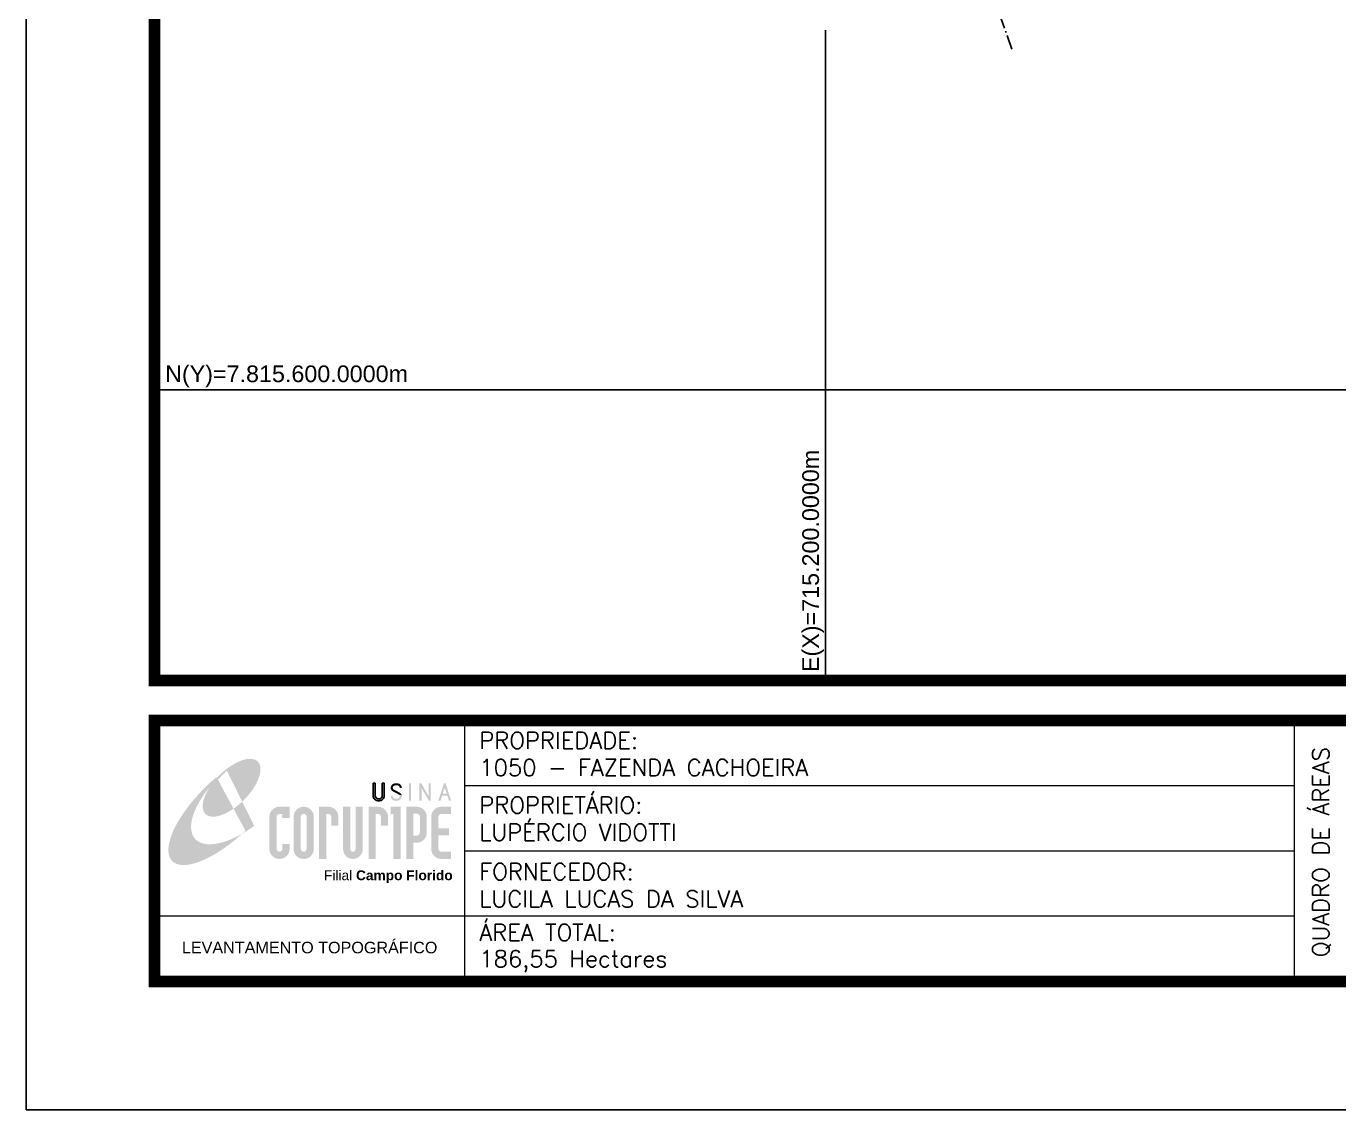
# Model space of a CAD drawing. Extents: x 713955 to 718155, y 7814478 to 7820418.
# Drawn here: x 713955 to 716000, y 7814478 to 7816166 of the extents above; entities that cross this region are included whole.
import ezdxf
from ezdxf.enums import TextEntityAlignment as Align

# ---------------------------------------------------------------- set-up
doc = ezdxf.new("R2010")
doc.units = 0
for name, pattern in [('ACAD_ISO04W100', [30, 24, -3, 0, -3]), ('CONTINUO', [0]), ('LIN0', [0])]:
    doc.linetypes.add(name, pattern=pattern)
doc.layers.add('MALHA', color=253, linetype='Continuous', lineweight=13)
doc.layers.add('MARGEM', color=7, linetype='CONTINUO')
doc.layers.add('REDE_DE_LUZ', color=6, linetype='Continuous')
doc.styles.add('ARIAL', font='arial.ttf')
doc.styles.add('SIMPLEX', font='simplex', dxfattribs={"height": 0.2})
doc.styles.get("Standard").update_dxf_attribs({"font": 'arial.ttf'})

# ---------------------------------------------------------------- blocks, each defined once
blk = doc.blocks.new('A$C78F83FB3')
at = {"layer": 'MARGEM'}
h = blk.add_hatch(color=20, dxfattribs=at)
edge = h.paths.add_edge_path()
edge.add_ellipse((19.49, 23.77), major_axis=(-6.68, -6.67), ratio=0.469426, start_angle=292.7328, end_angle=601.2579)
edge.add_ellipse((22.83, 22.05), major_axis=(12.64, 11.29), ratio=0.457614, start_angle=79.9069, end_angle=107.9139)
edge = h.paths.add_edge_path()
edge.add_ellipse((18.28, 18.7), major_axis=(13.95, 13.59), ratio=0.386848, start_angle=63.9612, end_angle=264.5993)
edge.add_ellipse((22.83, 22.05), major_axis=(12.64, 11.29), ratio=0.457614, start_angle=107.9139, end_angle=245.1182, ccw=False)
edge.add_ellipse((19.49, 23.77), major_axis=(-6.68, -6.67), ratio=0.469426, start_angle=241.2579, end_angle=292.7328, ccw=False)
for color, points in [(20, [(15.46, 26.12), (14.17, 24.81), (14.06, 24.24), (14.39, 23.97), (14.67, 24.54), (19.47, 29.32), (18.48, 28.66), (17.31, 27.78)]), (7, [(58.42, 24.9), (57.9, 24.9), (57.9, 21.73, -0.414214), (57.15, 20.98), (56.84, 20.98, -0.414214), (56.09, 21.73), (56.09, 24.9), (55.57, 24.9), (55.57, 21.73, 0.414214), (56.84, 20.46), (57.15, 20.46, 0.414214), (58.42, 21.73)]), (7, [(61.7, 24.9), (61.23, 24.9, 0.396318), (60.04, 23.78), (60.04, 23.72, 0.151912), (60.39, 22.97), (60.46, 22.92), (62.18, 22), (62.85, 21.83, 0.12407), (62.51, 22.42), (60.75, 23.36, -0.13192), (60.56, 23.77, -0.385578), (61.23, 24.37), (61.7, 24.37, -0.414214), (62.37, 23.7), (62.89, 23.7, 0.414214)]), (7, [(62.37, 23.7), (62.89, 23.7, 0.414214), (61.7, 24.9), (61.23, 24.9, 0.396318), (60.04, 23.78), (60.04, 23.72, 0.151912), (60.39, 22.97), (60.46, 22.92), (62.18, 22), (62.18, 22, -0.131921), (62.37, 21.59, -0.385578), (61.7, 20.98), (61.23, 20.98, -0.414214), (60.56, 21.65), (60.04, 21.65, 0.414214), (61.23, 20.46), (61.7, 20.46, 0.402546), (62.89, 21.61, 0.165292), (62.51, 22.42), (60.75, 23.36, -0.13192), (60.56, 23.77, -0.385578), (61.23, 24.37), (61.7, 24.37, -0.414214)]), (7, [(30.97, 12.46), (29.13, 12.46), (29.13, 8.21, 1), (34.29, 8.21), (34.29, 9.41), (32.45, 9.41), (32.45, 8.21, -1), (30.97, 8.21)])]:
    blk.add_hatch(color=color, dxfattribs=at).paths.add_polyline_path(points)
h = blk.add_hatch(color=7, dxfattribs=at)
h.paths.add_polyline_path([(65.24, 24.9), (64.72, 24.9), (64.72, 20.46), (65.24, 20.46)])
h.paths.add_polyline_path([(67.38, 20.46), (67.9, 20.46), (67.9, 23.74), (69.74, 20.46), (70.23, 20.46), (70.23, 24.9), (69.71, 24.9), (69.71, 21.58), (67.85, 24.9), (67.38, 24.9)])
h.paths.add_polyline_path([(72.17, 20.46), (72.72, 20.46), (73.14, 21.73), (74.49, 21.73), (74.9, 20.46), (75.45, 20.46), (74, 24.9), (73.62, 24.9)])
h.paths.add_polyline_path([(73.81, 23.8), (74.32, 22.25), (73.31, 22.25)], flags=16)
h = blk.add_hatch(color=7, dxfattribs=at)
h.paths.add_polyline_path([(31.71, 18.93, 0.414214), (29.13, 16.35), (29.13, 12.46), (30.97, 12.46), (30.97, 16.35, -0.414214), (31.71, 17.09), (32.45, 17.09), (32.45, 16.02), (34.29, 16.02), (34.29, 18.93)])
h.paths.add_polyline_path([(44.15, 17.09, -0.414214), (44.89, 16.35), (44.89, 14.1), (46.72, 14.1), (46.72, 16.17, 0.433937), (44.15, 18.93), (41.77, 18.93), (41.77, 12.46), (43.61, 12.46), (43.61, 17.09)])
h.paths.add_polyline_path([(43.61, 12.46), (41.77, 12.46), (41.77, 5.62), (43.61, 5.62)])
h.paths.add_polyline_path([(47.92, 12.46), (49.75, 12.46), (49.75, 18.93), (47.92, 18.93)])
h.paths.add_polyline_path([(52.91, 18.93), (51.08, 18.93), (51.08, 12.46), (52.91, 12.46)])
h.paths.add_polyline_path([(51.08, 8.12, -1), (49.75, 8.12), (49.75, 12.46), (47.92, 12.46), (47.92, 8.12, 1), (52.91, 8.12), (52.91, 12.46), (51.08, 12.46)])
h.paths.add_polyline_path([(54.41, 12.46), (56.25, 12.46), (56.25, 17.09), (56.79, 17.09, -0.414214), (57.53, 16.35), (57.53, 14.1), (59.36, 14.1), (59.36, 16.17, 0.433937), (56.79, 18.93), (54.41, 18.93)])
h.paths.add_polyline_path([(56.25, 12.46), (54.41, 12.46), (54.41, 5.62), (56.25, 5.62)])
h.paths.add_polyline_path([(60.73, 12.46), (62.58, 12.46), (62.58, 18.93), (60.02, 18.93), (60.02, 17.08), (60.73, 17.08)])
h.paths.add_polyline_path([(62.58, 12.46), (60.73, 12.46), (60.73, 5.62), (62.58, 5.62)])
h.paths.add_polyline_path([(64.06, 12.46), (65.82, 12.46), (65.82, 17.17), (66.66, 17.17, -0.450417), (67.48, 16.25), (67.48, 12.46), (69.24, 12.46, 0.002307), (69.24, 12.48, 0.005282), (69.23, 12.54, -0.000938), (69.23, 12.53), (69.23, 16.17, 0.433937), (66.66, 18.93), (64.06, 18.93)])
h.paths.add_polyline_path([(64.06, 5.62), (65.82, 5.62), (65.82, 9.77), (66.66, 9.77, 0.426056), (69.24, 12.46), (67.48, 12.46), (67.48, 12.45, -0.450417), (66.66, 11.53), (65.82, 11.53), (65.82, 12.46), (64.06, 12.46)])
h.paths.add_polyline_path([(70.37, 12.46), (74.87, 12.46), (74.87, 13.44), (72.21, 13.44), (72.21, 16.35, -0.414214), (72.95, 17.09), (75.38, 17.09), (75.38, 18.93), (72.95, 18.93, 0.414214), (70.37, 16.35)])
h.paths.add_polyline_path([(72.21, 11.62), (74.87, 11.62), (74.87, 12.46), (70.37, 12.46), (70.37, 8.21, 0.414214), (72.95, 5.62), (75.38, 5.62), (75.38, 7.47), (72.95, 7.47, -0.414214), (72.21, 8.21)])
h = blk.add_hatch(color=7, dxfattribs=at)
h.paths.add_polyline_path([(35.29, 16.35), (35.29, 8.21, 1), (40.46, 8.21, 0.016978), (40.45, 8.38), (40.45, 16.17, 0.433937), (37.88, 18.93), (37.87, 18.93, 0.41391)])
h.paths.add_polyline_path([(38.62, 16.35), (38.62, 8.21, -1), (37.13, 8.21), (37.13, 16.35, -1)], flags=16)
at = {"layer": 'MARGEM', "color": 7}
blk.add_lwpolyline([(58.42, 24.9), (57.9, 24.9), (57.9, 21.73, -0.414214), (57.15, 20.98), (56.84, 20.98, -0.414214), (56.09, 21.73), (56.09, 24.9), (55.57, 24.9), (55.57, 21.73, 0.414214), (56.84, 20.46), (57.15, 20.46, 0.414214), (58.42, 21.73), (58.42, 24.9)], format="xyb", close=True, dxfattribs=at)
at = {"layer": 'MARGEM', "color": 252, "insert": (43.05, 2.72), "char_height": 2.5, "attachment_point": 1, "style": 'ARIAL'}
blk.add_mtext_dynamic_manual_height_columns('Filial {\\fArial|b1|i0|c0|p34;Campo Florido}', width=33.0271, gutter_width=2.46, heights=[2.95], dxfattribs=at)

msp = doc.modelspace()

# ---------------------------------------------------------------- linework, layer by layer
at = {"color": 8}
for p, q in [((715200, 7815147.1), (715200, 7816160.3)), ((714154.6, 7815600), (717954.6, 7815600))]:
    msp.add_line(p, q, dxfattribs=at)
at = {"layer": 'MARGEM', "color": 174, "linetype": 'LIN0'}
msp.add_line((713954.6, 7814478.3), (713954.6, 7820418.3), dxfattribs=at)
at = {"layer": 'MARGEM', "color": 174, "linetype": 'LIN0', "flags": 128}
msp.add_lwpolyline([(718154.6, 7814478.3), (718154.6, 7820418.3), (713954.6, 7820418.3), (713954.6, 7814478.3)], close=True, dxfattribs=at)
at = {"layer": 'MARGEM', "color": 174, "linetype": 'LIN0', "const_width": 18.2, "flags": 128}
for points in [[(717954.6, 7815147.1), (717954.6, 7820218.3), (714154.6, 7820218.3), (714154.6, 7815147.1)], [(714154.6, 7815084.9), (717954.6, 7815084.9), (717954.6, 7814678.3), (714154.6, 7814678.3)]]:
    msp.add_lwpolyline(points, close=True, dxfattribs=at)
at = {"layer": 'MARGEM', "color": 174, "linetype": 'LIN0', "flags": 128}
for points, const_width in [([(714637.8, 7815084.9), (714637.8, 7814678.3)], 2.02), ([(714637.8, 7815084.9), (714637.8, 7814682)], 2), ([(715930.8, 7815084.9), (715930.8, 7814683.3)], 2.02), ([(714637.8, 7814983.3), (715930.8, 7814983.3)], 2.02), ([(714637.8, 7814881.6), (715930.8, 7814881.6)], 2.02), ([(714154.6, 7814780), (715930.8, 7814780)], 2.02)]:
    msp.add_lwpolyline(points, dxfattribs=dict(at, const_width=const_width))
at = {"layer": 'REDE_DE_LUZ', "linetype": 'ACAD_ISO04W100', "ltscale": 2}
msp.add_lwpolyline([(715402.5, 7816378.5), (715490.7, 7816130.4)], dxfattribs=at)

# ---------------------------------------------------------------- block references
at = {"layer": 'MARGEM', "linetype": 'ByBlock', "xscale": 6.116010859387615, "yscale": 6.116010859387615, "zscale": 6.116010859387615}
msp.add_blockref('A$C78F83FB3', (714155.3, 7814834.6), dxfattribs=at)

# ---------------------------------------------------------------- texts
at = {"layer": 'MALHA'}
msp.add_text('N(Y)=7.815.600.0000m', height=26, dxfattribs=at).set_placement((714549.5, 7815624.8), align=Align.MIDDLE_RIGHT)
msp.add_text('E(X)=715.200.0000m', height=26, rotation=90, dxfattribs=at).set_placement((715176.9, 7815506.4), align=Align.MIDDLE_RIGHT)
at = {"layer": 'MARGEM', "color": 7, "linetype": 'Continuous', "lineweight": 9, "style": 'SIMPLEX'}
for s, p in [('PROPRIEDADE:', (714660.6, 7815066.7)), ('PROPRIETÁRIO:', (714660.6, 7814966)), ('FORNECEDOR:', (714660.6, 7814862.2)), ('ÁREA TOTAL:', (714660.6, 7814767.5))]:
    msp.add_text(s, height=26, dxfattribs=at).set_placement(p, align=Align.TOP_LEFT)
at = {"layer": 'MARGEM', "color": 7, "linetype": 'Continuous', "style": 'SIMPLEX'}
for s, p in [('1050 - FAZENDA CACHOEIRA', (714660.6, 7815024.3)), ('LUPÉRCIO VIDOTTI', (714660.6, 7814923.5)), ('LUCILA LUCAS DA SILVA', (714660.6, 7814819.8)), ('186,55 Hectares', (714660.6, 7814726.5))]:
    msp.add_text(s, height=26, dxfattribs=at).set_placement(p, align=Align.TOP_LEFT)
msp.add_text('QUADRO DE ÁREAS', height=26, rotation=90, dxfattribs=at).set_placement((715971.9, 7814879.7), align=Align.MIDDLE_CENTER)
at = {"layer": 'MARGEM', "color": 7, "linetype": 'ByBlock'}
msp.add_text('LEVANTAMENTO TOPOGRÁFICO', height=18, dxfattribs=at).set_placement((714396.2, 7814731), align=Align.MIDDLE_CENTER)

doc.saveas('drawing.dxf')
